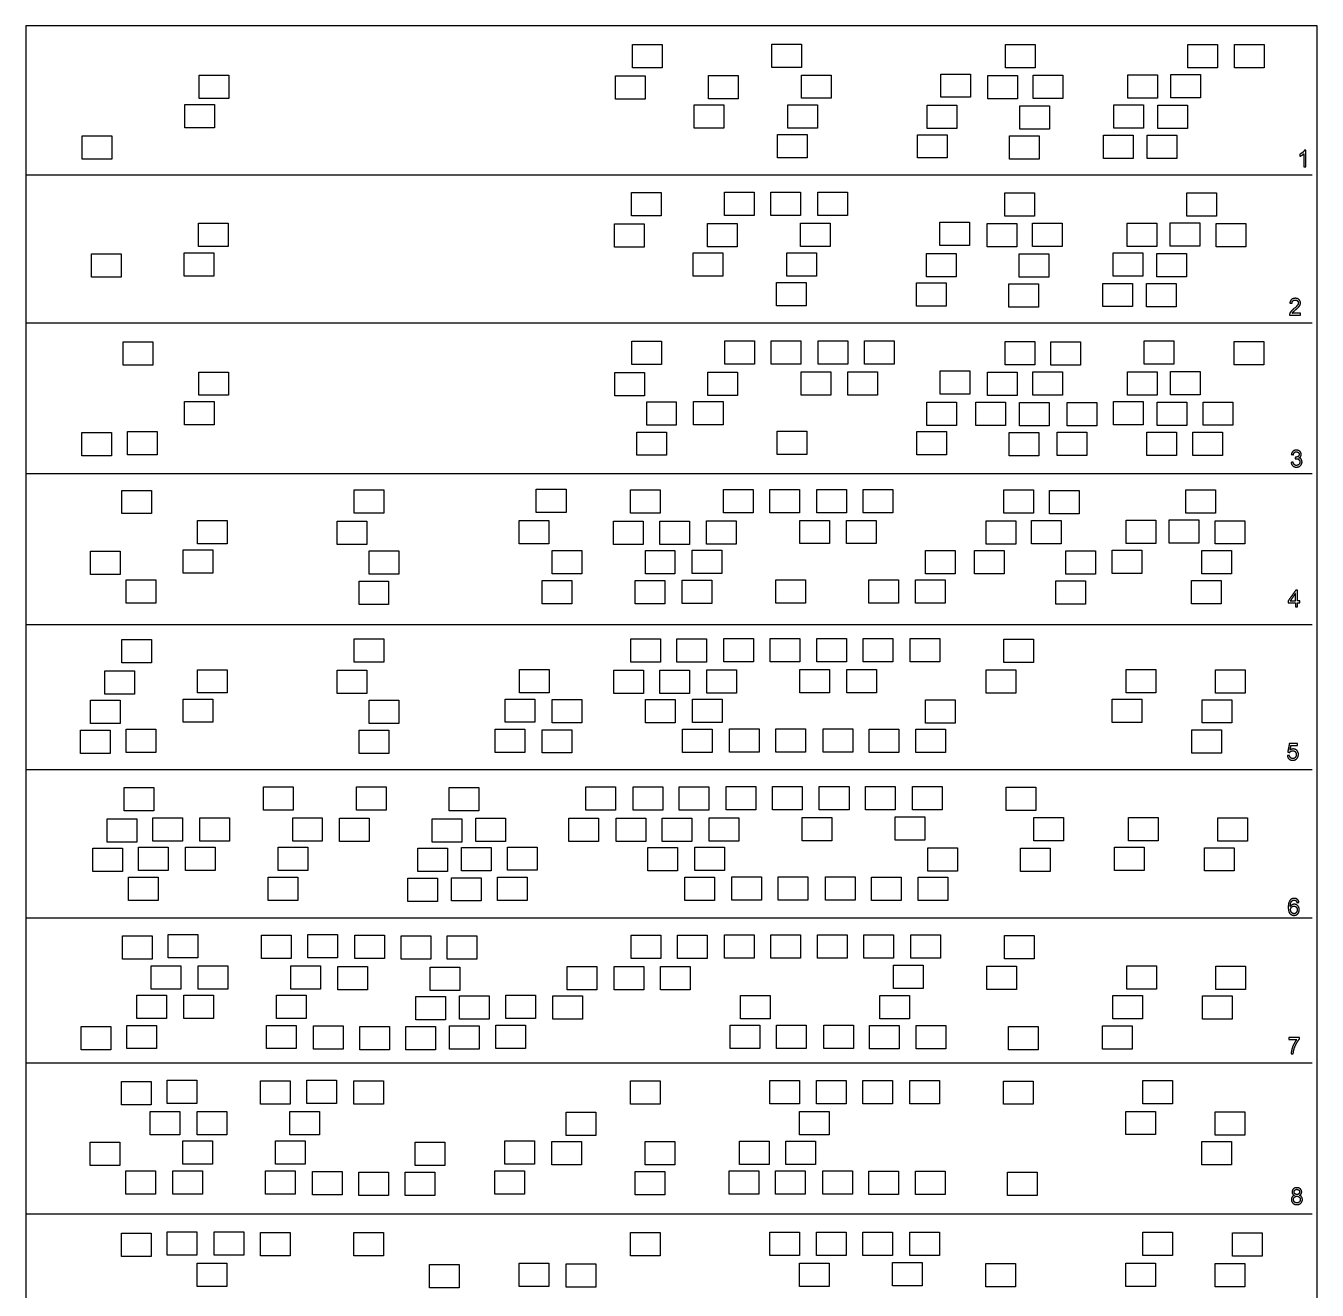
# Model space of a CAD drawing. Header units: millimetres. Extents: x 164 to 552, y -579 to 180.
# Drawn here: x 164.2 to 552.2, y -200.3 to 179.6 of the extents above; entities that cross this region are included whole.
import ezdxf

# ---------------------------------------------------------------- set-up
doc = ezdxf.new("R2010")
doc.units = ezdxf.units.MM
doc.layers.add('Layer 01', color=12, linetype='Continuous', true_color=0xc80000)
doc.layers.add('Layer 03', color=5, linetype='Continuous', true_color=0x0000ff)

msp = doc.modelspace()

# ---------------------------------------------------------------- linework, layer by layer
at = {"layer": 'Layer 01'}
for p, q in [((548.19, 141.14), (548.19, 137.23)), ((548.8, 142.25), (548.4, 142.25)), ((548.8, 137.23), (548.8, 142.25)), ((548.19, 137.23), (548.8, 137.23)), ((547.17, 93.29), (544.72, 93.29)), ((547.17, 93.29), (544.72, 93.29)), ((547.17, 92.7), (547.17, 93.29)), ((547.17, 92.7), (547.17, 93.29)), ((543.87, 92.7), (547.17, 92.7)), ((543.87, 92.7), (547.17, 92.7)), ((546.9, -124.35), (543.67, -124.35)), ((543.67, -124.35), (543.67, -124.94)), ((543.67, -124.94), (546.11, -124.94)), ((546.9, -124.83), (546.9, -124.35))]:
    msp.add_line(p, q, dxfattribs=at)
for points in [[(164.24, 134.87), (550.68, 134.87)], [(164.24, 90.38), (550.68, 90.38)], [(164.24, 45.07), (550.68, 45.07)], [(164.24, -0.24), (550.68, -0.24)], [(164.24, -43.9), (550.68, -43.9)], [(164.24, -88.38), (550.68, -88.38)], [(164.24, -132.04), (550.68, -132.04)], [(164.24, -177.35), (550.68, -177.35)]]:
    msp.add_lwpolyline(points, dxfattribs=at)
for points, knots in [([(548.4, 142.25), (548.24, 141.93), (547.86, 141.58), (547.47, 141.24), (546.96, 141)], [-9, -9, -9, -8, -8, -7, -7, -7]), ([(546.96, 140.4), (547.25, 140.51), (547.6, 140.72), (547.96, 140.93), (548.19, 141.14)], [-6, -6, -6, -5, -5, -4, -4, -4]), ([(544.61, 96.21), (544.62, 96.68), (544.88, 96.94), (545.15, 97.21), (545.59, 97.21), (546.01, 97.21), (546.27, 96.96), (546.53, 96.71), (546.53, 96.34), (546.53, 96), (546.24, 95.61), (545.96, 95.22), (545.14, 94.55), (544.62, 94.12), (544.34, 93.79), (544.06, 93.46), (543.94, 93.13), (543.86, 92.92), (543.87, 92.7)], [-12, -12, -12, -11, -11, -10, -10, -9, -9, -8, -8, -7, -7, -6, -6, -5, -5, -4, -4, -3, -3, -3]), ([(544.61, 96.21), (544.62, 96.68), (544.88, 96.94), (545.15, 97.21), (545.59, 97.21), (546.01, 97.21), (546.27, 96.96), (546.53, 96.71), (546.53, 96.34), (546.53, 96), (546.24, 95.61), (545.96, 95.22), (545.14, 94.55), (544.62, 94.12), (544.34, 93.79), (544.06, 93.46), (543.94, 93.13), (543.86, 92.92), (543.87, 92.7)], [-12, -12, -12, -11, -11, -10, -10, -9, -9, -8, -8, -7, -7, -6, -6, -5, -5, -4, -4, -3, -3, -3]), ([(544.72, 93.29), (544.82, 93.46), (544.98, 93.62), (545.13, 93.79), (545.69, 94.25), (546.35, 94.81), (546.63, 95.13), (546.92, 95.45), (547.04, 95.74), (547.16, 96.03), (547.16, 96.33), (547.16, 96.92), (546.74, 97.32), (546.32, 97.72), (545.6, 97.72), (544.89, 97.72), (544.47, 97.35), (544.05, 96.98), (543.98, 96.27)], [-22, -22, -22, -21, -21, -20, -20, -19, -19, -18, -18, -17, -17, -16, -16, -15, -15, -14, -14, -13, -13, -13]), ([(544.72, 93.29), (544.82, 93.46), (544.98, 93.62), (545.13, 93.79), (545.69, 94.25), (546.35, 94.81), (546.63, 95.13), (546.92, 95.45), (547.04, 95.74), (547.16, 96.03), (547.16, 96.33), (547.16, 96.92), (546.74, 97.32), (546.32, 97.72), (545.6, 97.72), (544.89, 97.72), (544.47, 97.35), (544.05, 96.98), (543.98, 96.27)], [-22, -22, -22, -21, -21, -20, -20, -19, -19, -18, -18, -17, -17, -16, -16, -15, -15, -14, -14, -13, -13, -13]), ([(546.7, 49.8), (547.04, 49.96), (547.22, 50.22), (547.39, 50.49), (547.39, 50.81), (547.39, 51.15), (547.21, 51.46), (547.02, 51.76), (546.68, 51.93), (546.34, 52.11), (545.93, 52.11), (545.33, 52.11), (544.94, 51.77), (544.54, 51.43), (544.42, 50.81)], [-37, -37, -37, -36, -36, -35, -35, -34, -34, -33, -33, -32, -32, -31, -31, -30, -30, -30]), ([(545.04, 50.71), (545.11, 51.16), (545.34, 51.38), (545.58, 51.61), (545.94, 51.61), (546.3, 51.61), (546.53, 51.38), (546.76, 51.16), (546.76, 50.83), (546.76, 50.4), (546.45, 50.19), (546.13, 49.99), (545.64, 50)], [-29, -29, -29, -27.833333, -27.833333, -26.666667, -26.666667, -25.5, -25.5, -24.333333, -24.333333, -23.166667, -23.166667, -22, -22, -22]), ([(544.36, 48.41), (544.42, 47.79), (544.86, 47.4), (545.29, 47), (545.95, 47), (546.68, 47), (547.16, 47.46), (547.63, 47.91), (547.63, 48.57), (547.63, 49.05), (547.39, 49.37), (547.14, 49.7), (546.7, 49.8)], [-43, -43, -43, -42, -42, -41, -41, -40, -40, -39, -39, -38, -38, -37, -37, -37]), ([(545.57, 49.46), (545.83, 49.53), (546.01, 49.53), (546.43, 49.53), (546.71, 49.25), (546.98, 48.98), (546.98, 48.56), (546.98, 48.11), (546.69, 47.81), (546.39, 47.51), (545.95, 47.51), (545.59, 47.51), (545.34, 47.74), (545.08, 47.97), (544.98, 48.49)], [-21, -21, -21, -20, -20, -19, -19, -18, -18, -17, -17, -16, -16, -15, -15, -14, -14, -14]), ([(543.24, -39.69), (543.3, -40.32), (543.73, -40.7), (544.16, -41.09), (544.84, -41.09), (545.67, -41.09), (546.15, -40.48), (546.55, -39.98), (546.55, -39.31), (546.55, -38.59), (546.1, -38.14), (545.65, -37.69), (544.99, -37.69), (544.5, -37.69), (544.05, -38)], [-29, -29, -29, -28, -28, -27, -27, -26, -26, -25, -25, -24, -24, -23, -23, -22, -22, -22]), ([(543.92, -38.71), (544.06, -38.5), (544.3, -38.36), (544.53, -38.23), (544.83, -38.23), (545.31, -38.23), (545.6, -38.53), (545.9, -38.84), (545.9, -39.36), (545.9, -39.91), (545.59, -40.25), (545.28, -40.58), (544.84, -40.58), (544.47, -40.58), (544.21, -40.34), (543.95, -40.11), (543.88, -39.64)], [-16, -16, -16, -15, -15, -14, -14, -13, -13, -12, -12, -11, -11, -10, -10, -9, -9, -8, -8, -8]), ([(546.71, -83.82), (546.63, -83.24), (546.26, -82.91), (545.88, -82.58), (545.29, -82.58), (544.5, -82.58), (544.03, -83.15), (543.5, -83.81), (543.5, -85.26), (543.5, -86.55), (543.98, -87.12), (544.47, -87.68), (545.23, -87.68), (545.68, -87.68), (546.04, -87.47), (546.39, -87.25), (546.6, -86.85), (546.8, -86.44), (546.8, -85.97), (546.8, -85.26), (546.37, -84.81), (545.94, -84.35), (545.32, -84.35), (544.97, -84.35), (544.65, -84.52), (544.33, -84.68), (544.11, -85.02)], [-37, -37, -37, -36, -36, -35, -35, -34, -34, -33, -33, -32, -32, -31, -31, -30, -30, -29, -29, -28, -28, -27, -27, -26, -26, -25, -25, -24, -24, -24]), ([(544.11, -85.02), (544.12, -84.27), (544.28, -83.86), (544.45, -83.46), (544.74, -83.25), (544.96, -83.08), (545.25, -83.08), (545.62, -83.08), (545.87, -83.35), (546.02, -83.51), (546.1, -83.87)], [-24, -24, -24, -23, -23, -22, -22, -21, -21, -20, -20, -19, -19, -19]), ([(544.2, -85.98), (544.2, -86.29), (544.34, -86.58), (544.47, -86.87), (544.72, -87.02), (544.96, -87.18), (545.22, -87.18), (545.61, -87.18), (545.89, -86.86), (546.17, -86.55), (546.17, -86.01), (546.17, -85.49), (545.9, -85.19), (545.62, -84.9), (545.2, -84.9), (544.78, -84.9), (544.49, -85.19), (544.2, -85.49), (544.2, -85.98)], [0, 0, 0, 1, 1, 2, 2, 3, 3, 4, 4, 5, 5, 6, 6, 7, 7, 8, 8, 9, 9, 9]), ([(546.11, -124.94), (545.65, -125.47), (545.23, -126.25), (544.82, -127.02), (544.6, -127.86), (544.38, -128.69), (544.37, -129.28)], [-11, -11, -11, -10, -10, -9, -9, -8, -8, -8]), ([(545, -129.28), (545.05, -128.53), (545.23, -127.91), (545.49, -127.02), (545.96, -126.18), (546.42, -125.33), (546.9, -124.83)], [-7, -7, -7, -6, -6, -5, -5, -4, -4, -4]), ([(546.8, -171.8), (547.17, -171.66), (547.35, -171.41), (547.53, -171.15), (547.53, -170.8), (547.53, -170.26), (547.13, -169.88), (546.73, -169.5), (546.08, -169.5), (545.43, -169.5), (545.04, -169.87), (544.64, -170.24), (544.64, -170.79), (544.64, -171.15), (544.83, -171.41), (545.01, -171.66), (545.39, -171.8)], [-8, -8, -8, -7, -7, -6, -6, -5, -5, -4, -4, -3, -3, -2, -2, -1, -1, 0, 0, 0]), ([(545.27, -170.76), (545.27, -171.12), (545.5, -171.34), (545.73, -171.57), (546.09, -171.57), (546.45, -171.57), (546.67, -171.35), (546.9, -171.12), (546.9, -170.8), (546.9, -170.46), (546.67, -170.23), (546.43, -170), (546.09, -170), (545.74, -170), (545.5, -170.23), (545.27, -170.45), (545.27, -170.76)], [0, 0, 0, 1, 1, 2, 2, 3, 3, 4, 4, 5, 5, 6, 6, 7, 7, 8, 8, 8]), ([(545.39, -171.8), (544.94, -171.92), (544.69, -172.25), (544.44, -172.58), (544.44, -173.07), (544.44, -173.72), (544.9, -174.16), (545.35, -174.6), (546.09, -174.6), (546.83, -174.6), (547.28, -174.16), (547.74, -173.73), (547.74, -173.09), (547.74, -172.62), (547.5, -172.29), (547.26, -171.95), (546.8, -171.8)], [-16, -16, -16, -15, -15, -14, -14, -13, -13, -12, -12, -11, -11, -10, -10, -9, -9, -8, -8, -8]), ([(545.07, -173.07), (545.07, -173.33), (545.2, -173.58), (545.32, -173.83), (545.57, -173.96), (545.81, -174.09), (546.1, -174.09), (546.54, -174.09), (546.82, -173.81), (547.11, -173.53), (547.11, -173.09), (547.11, -172.65), (546.81, -172.36), (546.52, -172.07), (546.08, -172.07), (545.64, -172.07), (545.36, -172.36), (545.07, -172.64), (545.07, -173.07)], [0, 0, 0, 1, 1, 2, 2, 3, 3, 4, 4, 5, 5, 6, 6, 7, 7, 8, 8, 9, 9, 9])]:
    msp.add_open_spline(points, degree=2, knots=knots, dxfattribs=at)
for points in [[(546.96, 141), (546.96, 140.7), (546.96, 140.4)], [(543.98, 96.27), (544.3, 96.24), (544.61, 96.21)], [(543.98, 96.27), (544.3, 96.24), (544.61, 96.21)], [(544.42, 50.81), (544.73, 50.76), (545.04, 50.71)], [(544.98, 48.49), (544.67, 48.45), (544.36, 48.41)], [(545.64, 50), (545.61, 49.73), (545.57, 49.46)], [(545.77, 10.05), (544.63, 8.43), (543.49, 6.81)], [(545.65, 9.06), (544.87, 7.94), (544.09, 6.81)], [(545.65, 6.81), (545.65, 7.94), (545.65, 9.06)], [(546.27, 10.05), (546.02, 10.05), (545.77, 10.05)], [(546.27, 6.81), (546.27, 8.43), (546.27, 10.05)], [(543.49, 6.81), (543.49, 6.53), (543.49, 6.25)], [(543.49, 6.25), (544.57, 6.25), (545.65, 6.25)], [(544.09, 6.81), (544.87, 6.81), (545.65, 6.81)], [(545.65, 6.25), (545.65, 5.65), (545.65, 5.05)], [(545.65, 5.05), (545.96, 5.05), (546.27, 5.05)], [(546.94, 6.81), (546.61, 6.81), (546.27, 6.81)], [(546.27, 5.05), (546.27, 5.65), (546.27, 6.25)], [(546.27, 6.25), (546.61, 6.25), (546.94, 6.25)], [(546.94, 6.25), (546.94, 6.53), (546.94, 6.81)], [(543.83, -36.07), (543.59, -37.36), (543.34, -38.64)], [(543.34, -38.64), (543.63, -38.68), (543.92, -38.71)], [(546.31, -36.07), (545.07, -36.07), (543.83, -36.07)], [(544.05, -38), (544.19, -37.33), (544.32, -36.66)], [(544.32, -36.66), (545.32, -36.66), (546.31, -36.66)], [(546.31, -36.66), (546.31, -36.37), (546.31, -36.07)], [(543.88, -39.64), (543.56, -39.66), (543.24, -39.69)], [(546.1, -83.87), (546.4, -83.85), (546.71, -83.82)], [(544.37, -129.28), (544.68, -129.28), (545, -129.28)]]:
    msp.add_open_spline(points, degree=2, dxfattribs=at)
at = {"layer": 'Layer 03'}
for points in [[(164.26, -578.68), (552.18, -578.68), (552.18, 179.59), (164.26, 179.59)], [(355.36, 173.99), (355.36, 166.99), (346.45, 166.99), (346.45, 173.99)], [(397.24, 174.08), (397.24, 167.08), (388.33, 167.08), (388.33, 174.08)], [(467.5, 173.94), (467.5, 166.94), (458.59, 166.94), (458.59, 173.94)], [(522.2, 173.94), (522.2, 166.94), (513.29, 166.94), (513.29, 173.94)], [(536.25, 173.94), (536.25, 166.94), (527.34, 166.94), (527.34, 173.94)], [(225.25, 164.75), (225.25, 157.75), (216.34, 157.75), (216.34, 164.75)], [(350.25, 164.57), (350.25, 157.57), (341.34, 157.57), (341.34, 164.57)], [(378.22, 164.69), (378.22, 157.69), (369.31, 157.69), (369.31, 164.69)], [(406.17, 164.81), (406.17, 157.81), (397.26, 157.81), (397.26, 164.81)], [(448.01, 165.11), (448.01, 158.11), (439.1, 158.11), (439.1, 165.11)], [(462.17, 164.68), (462.17, 157.68), (453.26, 157.68), (453.26, 164.68)], [(475.79, 164.78), (475.79, 157.78), (466.88, 157.78), (466.88, 164.78)], [(504.25, 164.82), (504.25, 157.82), (495.34, 157.82), (495.34, 164.82)], [(517.17, 164.92), (517.17, 157.92), (508.26, 157.92), (508.26, 164.92)], [(220.94, 155.93), (220.94, 148.93), (212.03, 148.93), (212.03, 155.93)], [(373.91, 155.86), (373.91, 148.86), (365, 148.86), (365, 155.86)], [(402.05, 155.88), (402.05, 148.88), (393.14, 148.88), (393.14, 155.88)], [(443.94, 155.72), (443.94, 148.72), (435.03, 148.72), (435.03, 155.72)], [(471.8, 155.59), (471.8, 148.59), (462.89, 148.59), (462.89, 155.59)], [(500.04, 155.85), (500.04, 148.85), (491.13, 148.85), (491.13, 155.85)], [(513.18, 155.73), (513.18, 148.73), (504.27, 148.73), (504.27, 155.73)], [(190.08, 146.55), (190.08, 139.55), (181.17, 139.55), (181.17, 146.55)], [(398.96, 146.95), (398.96, 139.95), (390.05, 139.95), (390.05, 146.95)], [(441, 146.88), (441, 139.88), (432.09, 139.88), (432.09, 146.88)], [(468.68, 146.56), (468.68, 139.56), (459.77, 139.56), (459.77, 146.56)], [(496.95, 146.73), (496.95, 139.73), (488.04, 139.73), (488.04, 146.73)], [(510.06, 146.71), (510.06, 139.71), (501.15, 139.71), (501.15, 146.71)], [(355.1, 129.48), (355.1, 122.48), (346.19, 122.48), (346.19, 129.48)], [(383.07, 129.6), (383.07, 122.6), (374.16, 122.6), (374.16, 129.6)], [(396.98, 129.58), (396.98, 122.58), (388.07, 122.58), (388.07, 129.58)], [(411.07, 129.58), (411.07, 122.58), (402.15, 122.58), (402.15, 129.58)], [(467.24, 129.43), (467.24, 122.43), (458.33, 122.43), (458.33, 129.43)], [(521.94, 129.43), (521.94, 122.43), (513.03, 122.43), (513.03, 129.43)], [(405.91, 120.3), (405.91, 113.3), (397, 113.3), (397, 120.3)], [(447.75, 120.6), (447.75, 113.6), (438.84, 113.6), (438.84, 120.6)], [(475.53, 120.27), (475.53, 113.27), (466.62, 113.27), (466.62, 120.27)], [(503.99, 120.32), (503.99, 113.32), (495.08, 113.32), (495.08, 120.32)], [(516.91, 120.41), (516.91, 113.41), (508, 113.41), (508, 120.41)], [(224.99, 120.25), (224.99, 113.25), (216.08, 113.25), (216.08, 120.25)], [(349.99, 120.06), (349.99, 113.06), (341.08, 113.06), (341.08, 120.06)], [(377.96, 120.18), (377.96, 113.18), (369.05, 113.18), (369.05, 120.18)], [(461.91, 120.18), (461.91, 113.18), (453, 113.18), (453, 120.18)], [(530.75, 120.2), (530.75, 113.2), (521.84, 113.2), (521.84, 120.2)], [(192.83, 111.06), (192.83, 104.06), (183.92, 104.06), (183.92, 111.06)], [(220.68, 111.42), (220.68, 104.42), (211.77, 104.42), (211.77, 111.42)], [(373.65, 111.36), (373.65, 104.36), (364.74, 104.36), (364.74, 111.36)], [(401.79, 111.37), (401.79, 104.37), (392.88, 104.37), (392.88, 111.37)], [(443.68, 111.21), (443.68, 104.21), (434.77, 104.21), (434.77, 111.21)], [(471.54, 111.08), (471.54, 104.08), (462.63, 104.08), (462.63, 111.08)], [(499.78, 111.34), (499.78, 104.34), (490.87, 104.34), (490.87, 111.34)], [(512.92, 111.22), (512.92, 104.22), (504.01, 104.22), (504.01, 111.22)], [(398.7, 102.44), (398.7, 95.44), (389.79, 95.44), (389.79, 102.44)], [(440.74, 102.38), (440.74, 95.38), (431.83, 95.38), (431.83, 102.38)], [(468.42, 102.06), (468.42, 95.06), (459.51, 95.06), (459.51, 102.06)], [(496.69, 102.22), (496.69, 95.22), (487.78, 95.22), (487.78, 102.22)], [(509.8, 102.2), (509.8, 95.2), (500.89, 95.2), (500.89, 102.2)], [(202.37, 84.64), (202.37, 77.64), (193.46, 77.64), (193.46, 84.64)], [(355.22, 84.81), (355.22, 77.81), (346.31, 77.81), (346.31, 84.81)], [(383.19, 84.93), (383.19, 77.93), (374.28, 77.93), (374.28, 84.93)], [(397.1, 84.91), (397.1, 77.91), (388.19, 77.91), (388.19, 84.91)], [(411.18, 84.91), (411.18, 77.91), (402.27, 77.91), (402.27, 84.91)], [(425.09, 84.91), (425.09, 77.91), (416.18, 77.91), (416.18, 84.91)], [(467.36, 84.77), (467.36, 77.77), (458.44, 77.77), (458.44, 84.77)], [(481.1, 84.62), (481.1, 77.62), (472.19, 77.62), (472.19, 84.62)], [(509.16, 84.91), (509.16, 77.91), (500.25, 77.91), (500.25, 84.91)], [(536.11, 84.77), (536.11, 77.77), (527.2, 77.77), (527.2, 84.77)], [(225.11, 75.58), (225.11, 68.58), (216.2, 68.58), (216.2, 75.58)], [(350.11, 75.39), (350.11, 68.39), (341.2, 68.39), (341.2, 75.39)], [(378.08, 75.51), (378.08, 68.51), (369.17, 68.51), (369.17, 75.51)], [(406.03, 75.63), (406.03, 68.63), (397.12, 68.63), (397.12, 75.63)], [(420.11, 75.63), (420.11, 68.63), (411.2, 68.63), (411.2, 75.63)], [(447.87, 75.93), (447.87, 68.93), (438.96, 68.93), (438.96, 75.93)], [(462.03, 75.51), (462.03, 68.51), (453.11, 68.51), (453.11, 75.51)], [(475.65, 75.6), (475.65, 68.6), (466.74, 68.6), (466.74, 75.6)], [(504.11, 75.65), (504.11, 68.65), (495.2, 68.65), (495.2, 75.65)], [(517.03, 75.74), (517.03, 68.74), (508.12, 68.74), (508.12, 75.74)], [(220.8, 66.75), (220.8, 59.75), (211.89, 59.75), (211.89, 66.75)], [(359.66, 66.57), (359.66, 59.57), (350.75, 59.57), (350.75, 66.57)], [(373.77, 66.69), (373.77, 59.69), (364.86, 59.69), (364.86, 66.69)], [(443.8, 66.54), (443.8, 59.54), (434.89, 59.54), (434.89, 66.54)], [(458.52, 66.53), (458.52, 59.53), (449.61, 59.53), (449.61, 66.53)], [(471.66, 66.41), (471.66, 59.41), (462.75, 59.41), (462.75, 66.41)], [(486.01, 66.42), (486.01, 59.42), (477.1, 59.42), (477.1, 66.42)], [(499.9, 66.67), (499.9, 59.67), (490.99, 59.67), (490.99, 66.67)], [(513.04, 66.55), (513.04, 59.55), (504.13, 59.55), (504.13, 66.55)], [(526.87, 66.56), (526.87, 59.56), (517.96, 59.56), (517.96, 66.56)], [(189.94, 57.37), (189.94, 50.37), (181.03, 50.37), (181.03, 57.37)], [(203.68, 57.73), (203.68, 50.73), (194.77, 50.73), (194.77, 57.73)], [(356.66, 57.55), (356.66, 50.55), (347.75, 50.55), (347.75, 57.55)], [(398.82, 57.77), (398.82, 50.77), (389.91, 50.77), (389.91, 57.77)], [(440.86, 57.71), (440.86, 50.71), (431.95, 50.71), (431.95, 57.71)], [(468.54, 57.39), (468.54, 50.39), (459.63, 50.39), (459.63, 57.39)], [(483, 57.48), (483, 50.48), (474.09, 50.48), (474.09, 57.48)], [(509.92, 57.53), (509.92, 50.53), (501.01, 50.53), (501.01, 57.53)], [(523.75, 57.54), (523.75, 50.54), (514.84, 50.54), (514.84, 57.54)], [(201.97, 40.02), (201.97, 33.02), (193.06, 33.02), (193.06, 40.02)], [(271.78, 40.2), (271.78, 33.2), (262.87, 33.2), (262.87, 40.2)], [(326.52, 40.39), (326.52, 33.39), (317.6, 33.39), (317.6, 40.39)], [(354.82, 40.19), (354.82, 33.19), (345.91, 33.19), (345.91, 40.19)], [(382.79, 40.31), (382.79, 33.31), (373.88, 33.31), (373.88, 40.31)], [(396.7, 40.29), (396.7, 33.29), (387.79, 33.29), (387.79, 40.29)], [(410.78, 40.29), (410.78, 33.29), (401.87, 33.29), (401.87, 40.29)], [(424.69, 40.29), (424.69, 33.29), (415.78, 33.29), (415.78, 40.29)], [(466.95, 40.15), (466.95, 33.15), (458.04, 33.15), (458.04, 40.15)], [(480.7, 40.01), (480.7, 33.01), (471.79, 33.01), (471.79, 40.01)], [(521.66, 40.15), (521.66, 33.15), (512.75, 33.15), (512.75, 40.15)], [(516.63, 31.12), (516.63, 24.12), (507.72, 24.12), (507.72, 31.12)], [(224.71, 30.96), (224.71, 23.96), (215.8, 23.96), (215.8, 30.96)], [(266.67, 30.78), (266.67, 23.78), (257.76, 23.78), (257.76, 30.78)], [(321.4, 30.97), (321.4, 23.97), (312.49, 23.97), (312.49, 30.97)], [(349.71, 30.77), (349.71, 23.77), (340.8, 23.77), (340.8, 30.77)], [(363.57, 30.77), (363.57, 23.77), (354.66, 23.77), (354.66, 30.77)], [(377.68, 30.89), (377.68, 23.89), (368.77, 23.89), (368.77, 30.89)], [(405.63, 31.01), (405.63, 24.01), (396.72, 24.01), (396.72, 31.01)], [(419.71, 31.01), (419.71, 24.01), (410.8, 24.01), (410.8, 31.01)], [(461.62, 30.89), (461.62, 23.89), (452.71, 23.89), (452.71, 30.89)], [(475.25, 30.98), (475.25, 23.98), (466.34, 23.98), (466.34, 30.98)], [(503.7, 31.03), (503.7, 24.03), (494.79, 24.03), (494.79, 31.03)], [(530.47, 30.91), (530.47, 23.91), (521.56, 23.91), (521.56, 30.91)], [(192.54, 21.77), (192.54, 14.77), (183.63, 14.77), (183.63, 21.77)], [(220.4, 22.14), (220.4, 15.14), (211.49, 15.14), (211.49, 22.14)], [(276.25, 21.8), (276.25, 14.8), (267.34, 14.8), (267.34, 21.8)], [(331.24, 21.95), (331.24, 14.95), (322.33, 14.95), (322.33, 21.95)], [(359.26, 21.95), (359.26, 14.95), (350.35, 14.95), (350.35, 21.95)], [(373.37, 22.07), (373.37, 15.07), (364.46, 15.07), (364.46, 22.07)], [(443.4, 21.92), (443.4, 14.92), (434.49, 14.92), (434.49, 21.92)], [(458.12, 21.91), (458.12, 14.91), (449.21, 14.91), (449.21, 21.91)], [(485.61, 21.81), (485.61, 14.81), (476.69, 14.81), (476.69, 21.81)], [(499.5, 22.05), (499.5, 15.05), (490.59, 15.05), (490.59, 22.05)], [(526.47, 21.95), (526.47, 14.95), (517.56, 14.95), (517.56, 21.95)], [(203.28, 13.11), (203.28, 6.11), (194.37, 6.11), (194.37, 13.11)], [(273.24, 12.77), (273.24, 5.77), (264.33, 5.77), (264.33, 12.77)], [(328.24, 12.93), (328.24, 5.93), (319.33, 5.93), (319.33, 12.93)], [(356.25, 12.93), (356.25, 5.93), (347.34, 5.93), (347.34, 12.93)], [(370.36, 13.05), (370.36, 6.05), (361.45, 6.05), (361.45, 13.05)], [(398.42, 13.15), (398.42, 6.15), (389.51, 6.15), (389.51, 13.15)], [(426.44, 13.09), (426.44, 6.09), (417.52, 6.09), (417.52, 13.09)], [(440.46, 13.09), (440.46, 6.09), (431.54, 6.09), (431.54, 13.09)], [(482.6, 12.86), (482.6, 5.86), (473.69, 5.86), (473.69, 12.86)], [(523.35, 12.92), (523.35, 5.92), (514.44, 5.92), (514.44, 12.92)], [(202.02, -4.8), (202.02, -11.8), (193.11, -11.8), (193.11, -4.8)], [(271.83, -4.62), (271.83, -11.62), (262.92, -11.62), (262.92, -4.62)], [(354.87, -4.63), (354.87, -11.63), (345.96, -11.63), (345.96, -4.63)], [(368.73, -4.63), (368.73, -11.63), (359.82, -11.63), (359.82, -4.63)], [(382.84, -4.51), (382.84, -11.51), (373.93, -11.51), (373.93, -4.51)], [(396.75, -4.53), (396.75, -11.53), (387.84, -11.53), (387.84, -4.53)], [(410.83, -4.53), (410.83, -11.53), (401.92, -11.53), (401.92, -4.53)], [(424.74, -4.53), (424.74, -11.53), (415.83, -11.53), (415.83, -4.53)], [(438.82, -4.53), (438.82, -11.53), (429.91, -11.53), (429.91, -4.53)], [(467, -4.67), (467, -11.67), (458.09, -11.67), (458.09, -4.67)], [(196.9, -14.22), (196.9, -21.22), (187.99, -21.22), (187.99, -14.22)], [(224.76, -13.86), (224.76, -20.86), (215.85, -20.86), (215.85, -13.86)], [(266.72, -14.04), (266.72, -21.04), (257.81, -21.04), (257.81, -14.04)], [(321.45, -13.85), (321.45, -20.85), (312.54, -20.85), (312.54, -13.85)], [(349.76, -14.05), (349.76, -21.05), (340.85, -21.05), (340.85, -14.05)], [(363.62, -14.05), (363.62, -21.05), (354.71, -21.05), (354.71, -14.05)], [(377.73, -13.93), (377.73, -20.93), (368.82, -20.93), (368.82, -13.93)], [(405.68, -13.81), (405.68, -20.81), (396.77, -20.81), (396.77, -13.81)], [(419.76, -13.81), (419.76, -20.81), (410.85, -20.81), (410.85, -13.81)], [(461.67, -13.93), (461.67, -20.93), (452.76, -20.93), (452.76, -13.93)], [(503.75, -13.79), (503.75, -20.79), (494.84, -20.79), (494.84, -13.79)], [(530.52, -13.91), (530.52, -20.91), (521.61, -20.91), (521.61, -13.91)], [(192.59, -23.05), (192.59, -30.05), (183.68, -30.05), (183.68, -23.05)], [(220.45, -22.68), (220.45, -29.68), (211.54, -29.68), (211.54, -22.68)], [(276.29, -23.02), (276.29, -30.02), (267.38, -30.02), (267.38, -23.02)], [(317.14, -22.68), (317.14, -29.68), (308.23, -29.68), (308.23, -22.68)], [(331.29, -22.87), (331.29, -29.87), (322.38, -29.87), (322.38, -22.87)], [(359.31, -22.87), (359.31, -29.87), (350.4, -29.87), (350.4, -22.87)], [(373.42, -22.75), (373.42, -29.75), (364.5, -29.75), (364.5, -22.75)], [(443.45, -22.9), (443.45, -29.9), (434.54, -29.9), (434.54, -22.9)], [(499.54, -22.77), (499.54, -29.77), (490.63, -29.77), (490.63, -22.77)], [(526.52, -22.88), (526.52, -29.88), (517.61, -29.88), (517.61, -22.88)], [(189.59, -32.07), (189.59, -39.07), (180.68, -39.07), (180.68, -32.07)], [(203.33, -31.71), (203.33, -38.71), (194.42, -38.71), (194.42, -31.71)], [(273.29, -32.05), (273.29, -39.05), (264.38, -39.05), (264.38, -32.05)], [(314.13, -31.7), (314.13, -38.7), (305.22, -38.7), (305.22, -31.7)], [(328.29, -31.89), (328.29, -38.89), (319.38, -38.89), (319.38, -31.89)], [(370.41, -31.77), (370.41, -38.77), (361.5, -38.77), (361.5, -31.77)], [(384.56, -31.67), (384.56, -38.67), (375.65, -38.67), (375.65, -31.67)], [(398.47, -31.67), (398.47, -38.67), (389.56, -38.67), (389.56, -31.67)], [(412.72, -31.67), (412.72, -38.67), (403.81, -38.67), (403.81, -31.67)], [(426.48, -31.73), (426.48, -38.73), (417.57, -38.73), (417.57, -31.73)], [(440.5, -31.73), (440.5, -38.73), (431.59, -38.73), (431.59, -31.73)], [(523.4, -31.9), (523.4, -38.9), (514.49, -38.9), (514.49, -31.9)], [(202.72, -49.27), (202.72, -56.27), (193.81, -56.27), (193.81, -49.27)], [(244.5, -49.09), (244.5, -56.09), (235.59, -56.09), (235.59, -49.09)], [(272.53, -49.09), (272.53, -56.09), (263.62, -56.09), (263.62, -49.09)], [(300.31, -49.25), (300.31, -56.25), (291.4, -56.25), (291.4, -49.25)], [(341.42, -49.1), (341.42, -56.1), (332.51, -56.1), (332.51, -49.1)], [(355.57, -49.1), (355.57, -56.1), (346.66, -56.1), (346.66, -49.1)], [(369.44, -49.1), (369.44, -56.1), (360.53, -56.1), (360.53, -49.1)], [(383.54, -48.98), (383.54, -55.98), (374.63, -55.98), (374.63, -48.98)], [(397.45, -49.01), (397.45, -56.01), (388.54, -56.01), (388.54, -49.01)], [(411.54, -49.01), (411.54, -56.01), (402.62, -56.01), (402.62, -49.01)], [(425.44, -49.01), (425.44, -56.01), (416.53, -56.01), (416.53, -49.01)], [(439.53, -49.01), (439.53, -56.01), (430.62, -56.01), (430.62, -49.01)], [(467.71, -49.15), (467.71, -56.15), (458.8, -56.15), (458.8, -49.15)], [(434.34, -58.12), (434.34, -65.12), (425.43, -65.12), (425.43, -58.12)], [(197.61, -58.7), (197.61, -65.7), (188.7, -65.7), (188.7, -58.7)], [(211.35, -58.34), (211.35, -65.34), (202.44, -65.34), (202.44, -58.34)], [(225.46, -58.34), (225.46, -65.34), (216.55, -65.34), (216.55, -58.34)], [(253.31, -58.34), (253.31, -65.34), (244.4, -65.34), (244.4, -58.34)], [(267.42, -58.52), (267.42, -65.52), (258.51, -65.52), (258.51, -58.52)], [(295.2, -58.67), (295.2, -65.67), (286.29, -65.67), (286.29, -58.67)], [(308.3, -58.52), (308.3, -65.52), (299.39, -65.52), (299.39, -58.52)], [(336.31, -58.52), (336.31, -65.52), (327.4, -65.52), (327.4, -58.52)], [(350.46, -58.52), (350.46, -65.52), (341.55, -65.52), (341.55, -58.52)], [(364.32, -58.52), (364.32, -65.52), (355.41, -65.52), (355.41, -58.52)], [(378.43, -58.4), (378.43, -65.4), (369.52, -65.4), (369.52, -58.4)], [(406.38, -58.28), (406.38, -65.28), (397.47, -65.28), (397.47, -58.28)], [(476, -58.31), (476, -65.31), (467.09, -65.31), (467.09, -58.31)], [(504.46, -58.26), (504.46, -65.26), (495.55, -65.26), (495.55, -58.26)], [(531.22, -58.39), (531.22, -65.39), (522.31, -65.39), (522.31, -58.39)], [(193.3, -67.52), (193.3, -74.52), (184.39, -74.52), (184.39, -67.52)], [(207.04, -67.16), (207.04, -74.16), (198.13, -74.16), (198.13, -67.16)], [(221.15, -67.16), (221.15, -74.16), (212.24, -74.16), (212.24, -67.16)], [(249, -67.16), (249, -74.16), (240.09, -74.16), (240.09, -67.16)], [(290.89, -67.5), (290.89, -74.5), (281.98, -74.5), (281.98, -67.5)], [(303.99, -67.34), (303.99, -74.34), (295.08, -74.34), (295.08, -67.34)], [(317.85, -67.15), (317.85, -74.15), (308.93, -74.15), (308.93, -67.15)], [(360.01, -67.34), (360.01, -74.34), (351.1, -74.34), (351.1, -67.34)], [(374.12, -67.22), (374.12, -74.22), (365.21, -74.22), (365.21, -67.22)], [(444.15, -67.37), (444.15, -74.37), (435.24, -74.37), (435.24, -67.37)], [(472.01, -67.5), (472.01, -74.5), (463.1, -74.5), (463.1, -67.5)], [(500.25, -67.24), (500.25, -74.24), (491.34, -74.24), (491.34, -67.24)], [(527.23, -67.35), (527.23, -74.35), (518.31, -74.35), (518.31, -67.35)], [(204.04, -76.18), (204.04, -83.18), (195.12, -83.18), (195.12, -76.18)], [(246, -76.18), (246, -83.18), (237.08, -83.18), (237.08, -76.18)], [(287.88, -76.52), (287.88, -83.52), (278.97, -83.52), (278.97, -76.52)], [(300.98, -76.36), (300.98, -83.36), (292.07, -83.36), (292.07, -76.36)], [(314.84, -76.17), (314.84, -83.17), (305.93, -83.17), (305.93, -76.17)], [(371.11, -76.25), (371.11, -83.25), (362.2, -83.25), (362.2, -76.25)], [(385.26, -76.14), (385.26, -83.14), (376.35, -83.14), (376.35, -76.14)], [(399.17, -76.14), (399.17, -83.14), (390.26, -83.14), (390.26, -76.14)], [(413.42, -76.14), (413.42, -83.14), (404.51, -83.14), (404.51, -76.14)], [(427.19, -76.21), (427.19, -83.21), (418.28, -83.21), (418.28, -76.21)], [(441.21, -76.21), (441.21, -83.21), (432.3, -83.21), (432.3, -76.21)], [(202.18, -93.82), (202.18, -100.82), (193.27, -100.82), (193.27, -93.82)], [(215.93, -93.46), (215.93, -100.46), (207.02, -100.46), (207.02, -93.46)], [(243.96, -93.64), (243.96, -100.64), (235.05, -100.64), (235.05, -93.64)], [(257.89, -93.46), (257.89, -100.46), (248.98, -100.46), (248.98, -93.46)], [(272, -93.64), (272, -100.64), (263.09, -100.64), (263.09, -93.64)], [(285.89, -93.8), (285.89, -100.8), (276.97, -100.8), (276.97, -93.8)], [(299.77, -93.8), (299.77, -100.8), (290.86, -100.8), (290.86, -93.8)], [(355.04, -93.65), (355.04, -100.65), (346.13, -100.65), (346.13, -93.65)], [(368.9, -93.65), (368.9, -100.65), (359.99, -100.65), (359.99, -93.65)], [(383.01, -93.53), (383.01, -100.53), (374.09, -100.53), (374.09, -93.53)], [(396.92, -93.56), (396.92, -100.56), (388.01, -100.56), (388.01, -93.56)], [(411, -93.56), (411, -100.56), (402.09, -100.56), (402.09, -93.56)], [(424.91, -93.56), (424.91, -100.56), (416, -100.56), (416, -93.56)], [(438.99, -93.56), (438.99, -100.56), (430.08, -100.56), (430.08, -93.56)], [(467.17, -93.7), (467.17, -100.7), (458.26, -100.7), (458.26, -93.7)], [(210.82, -102.89), (210.82, -109.89), (201.91, -109.89), (201.91, -102.89)], [(224.92, -102.89), (224.92, -109.89), (216.01, -109.89), (216.01, -102.89)], [(252.78, -102.89), (252.78, -109.89), (243.87, -109.89), (243.87, -102.89)], [(266.88, -103.07), (266.88, -110.07), (257.97, -110.07), (257.97, -103.07)], [(294.66, -103.22), (294.66, -110.22), (285.75, -110.22), (285.75, -103.22)], [(335.77, -103.07), (335.77, -110.07), (326.86, -110.07), (326.86, -103.07)], [(349.92, -103.07), (349.92, -110.07), (341.01, -110.07), (341.01, -103.07)], [(363.79, -103.07), (363.79, -110.07), (354.88, -110.07), (354.88, -103.07)], [(433.8, -102.67), (433.8, -109.67), (424.89, -109.67), (424.89, -102.67)], [(461.84, -102.95), (461.84, -109.95), (452.93, -109.95), (452.93, -102.95)], [(503.92, -102.81), (503.92, -109.81), (495.01, -109.81), (495.01, -102.81)], [(530.69, -102.93), (530.69, -109.93), (521.78, -109.93), (521.78, -102.93)], [(206.51, -111.71), (206.51, -118.71), (197.6, -118.71), (197.6, -111.71)], [(220.61, -111.71), (220.61, -118.71), (211.7, -118.71), (211.7, -111.71)], [(248.47, -111.71), (248.47, -118.71), (239.56, -118.71), (239.56, -111.71)], [(290.35, -112.05), (290.35, -119.05), (281.44, -119.05), (281.44, -112.05)], [(303.45, -111.89), (303.45, -118.89), (294.54, -118.89), (294.54, -111.89)], [(317.31, -111.7), (317.31, -118.7), (308.4, -118.7), (308.4, -111.7)], [(331.46, -111.89), (331.46, -118.89), (322.55, -118.89), (322.55, -111.89)], [(387.82, -111.76), (387.82, -118.76), (378.9, -118.76), (378.9, -111.76)], [(429.74, -111.78), (429.74, -118.78), (420.83, -118.78), (420.83, -111.78)], [(499.71, -111.79), (499.71, -118.79), (490.8, -118.79), (490.8, -111.79)], [(526.69, -111.9), (526.69, -118.9), (517.78, -118.9), (517.78, -111.9)], [(189.75, -121.09), (189.75, -128.09), (180.84, -128.09), (180.84, -121.09)], [(203.5, -120.73), (203.5, -127.73), (194.59, -127.73), (194.59, -120.73)], [(245.46, -120.73), (245.46, -127.73), (236.55, -127.73), (236.55, -120.73)], [(259.57, -120.91), (259.57, -127.91), (250.66, -127.91), (250.66, -120.91)], [(273.45, -121.07), (273.45, -128.07), (264.54, -128.07), (264.54, -121.07)], [(287.34, -121.07), (287.34, -128.07), (278.43, -128.07), (278.43, -121.07)], [(300.44, -120.91), (300.44, -127.91), (291.53, -127.91), (291.53, -120.91)], [(314.3, -120.72), (314.3, -127.72), (305.39, -127.72), (305.39, -120.72)], [(384.72, -120.69), (384.72, -127.69), (375.81, -127.69), (375.81, -120.69)], [(398.63, -120.69), (398.63, -127.69), (389.72, -127.69), (389.72, -120.69)], [(412.89, -120.69), (412.89, -127.69), (403.98, -127.69), (403.98, -120.69)], [(426.65, -120.76), (426.65, -127.76), (417.74, -127.76), (417.74, -120.76)], [(440.67, -120.76), (440.67, -127.76), (431.76, -127.76), (431.76, -120.76)], [(468.35, -121.07), (468.35, -128.07), (459.44, -128.07), (459.44, -121.07)], [(496.63, -120.91), (496.63, -127.91), (487.72, -127.91), (487.72, -120.91)], [(201.91, -137.58), (201.91, -144.58), (193, -144.58), (193, -137.58)], [(215.65, -137.22), (215.65, -144.22), (206.74, -144.22), (206.74, -137.22)], [(243.69, -137.4), (243.69, -144.4), (234.78, -144.4), (234.78, -137.4)], [(257.61, -137.22), (257.61, -144.22), (248.7, -144.22), (248.7, -137.22)], [(271.72, -137.4), (271.72, -144.4), (262.81, -144.4), (262.81, -137.4)], [(354.76, -137.41), (354.76, -144.41), (345.85, -144.41), (345.85, -137.41)], [(396.64, -137.32), (396.64, -144.32), (387.73, -144.32), (387.73, -137.32)], [(410.72, -137.32), (410.72, -144.32), (401.81, -144.32), (401.81, -137.32)], [(424.63, -137.32), (424.63, -144.32), (415.72, -144.32), (415.72, -137.32)], [(438.71, -137.32), (438.71, -144.32), (429.8, -144.32), (429.8, -137.32)], [(466.89, -137.46), (466.89, -144.46), (457.98, -144.46), (457.98, -137.46)], [(508.69, -137.32), (508.69, -144.32), (499.78, -144.32), (499.78, -137.32)], [(210.54, -146.65), (210.54, -153.65), (201.63, -153.65), (201.63, -146.65)], [(224.65, -146.65), (224.65, -153.65), (215.74, -153.65), (215.74, -146.65)], [(252.5, -146.65), (252.5, -153.65), (243.59, -153.65), (243.59, -146.65)], [(335.49, -146.83), (335.49, -153.83), (326.58, -153.83), (326.58, -146.83)], [(405.57, -146.59), (405.57, -153.59), (396.66, -153.59), (396.66, -146.59)], [(503.64, -146.57), (503.64, -153.57), (494.73, -153.57), (494.73, -146.57)], [(530.41, -146.69), (530.41, -153.69), (521.5, -153.69), (521.5, -146.69)], [(192.48, -155.83), (192.48, -162.83), (183.57, -162.83), (183.57, -155.83)], [(220.34, -155.47), (220.34, -162.47), (211.43, -162.47), (211.43, -155.47)], [(248.19, -155.47), (248.19, -162.47), (239.28, -162.47), (239.28, -155.47)], [(290.07, -155.81), (290.07, -162.81), (281.16, -162.81), (281.16, -155.81)], [(317.03, -155.46), (317.03, -162.46), (308.12, -162.46), (308.12, -155.46)], [(331.18, -155.65), (331.18, -162.65), (322.27, -162.65), (322.27, -155.65)], [(359.2, -155.65), (359.2, -162.65), (350.29, -162.65), (350.29, -155.65)], [(387.54, -155.52), (387.54, -162.52), (378.63, -162.52), (378.63, -155.52)], [(401.45, -155.52), (401.45, -162.52), (392.54, -162.52), (392.54, -155.52)], [(526.41, -155.66), (526.41, -162.66), (517.5, -162.66), (517.5, -155.66)], [(203.22, -164.49), (203.22, -171.49), (194.31, -171.49), (194.31, -164.49)], [(217.33, -164.49), (217.33, -171.49), (208.42, -171.49), (208.42, -164.49)], [(245.18, -164.49), (245.18, -171.49), (236.27, -171.49), (236.27, -164.49)], [(259.29, -164.67), (259.29, -171.67), (250.38, -171.67), (250.38, -164.67)], [(273.18, -164.83), (273.18, -171.83), (264.27, -171.83), (264.27, -164.83)], [(287.07, -164.83), (287.07, -171.83), (278.16, -171.83), (278.16, -164.83)], [(314.02, -164.48), (314.02, -171.48), (305.11, -171.48), (305.11, -164.48)], [(356.19, -164.68), (356.19, -171.68), (347.28, -171.68), (347.28, -164.68)], [(384.45, -164.45), (384.45, -171.45), (375.54, -171.45), (375.54, -164.45)], [(398.36, -164.45), (398.36, -171.45), (389.45, -171.45), (389.45, -164.45)], [(412.61, -164.45), (412.61, -171.45), (403.7, -171.45), (403.7, -164.45)], [(426.38, -164.52), (426.38, -171.52), (417.46, -171.52), (417.46, -164.52)], [(440.4, -164.52), (440.4, -171.52), (431.48, -171.52), (431.48, -164.52)], [(468.08, -164.83), (468.08, -171.83), (459.16, -171.83), (459.16, -164.83)], [(201.91, -183.16), (201.91, -190.16), (193, -190.16), (193, -183.16)], [(215.65, -182.8), (215.65, -189.8), (206.74, -189.8), (206.74, -182.8)], [(229.76, -182.8), (229.76, -189.8), (220.85, -189.8), (220.85, -182.8)], [(243.69, -182.98), (243.69, -189.98), (234.78, -189.98), (234.78, -182.98)], [(271.72, -182.98), (271.72, -189.98), (262.81, -189.98), (262.81, -182.98)], [(354.76, -182.99), (354.76, -189.99), (345.85, -189.99), (345.85, -182.99)], [(396.64, -182.9), (396.64, -189.9), (387.73, -189.9), (387.73, -182.9)], [(410.72, -182.9), (410.72, -189.9), (401.81, -189.9), (401.81, -182.9)], [(424.63, -182.9), (424.63, -189.9), (415.72, -189.9), (415.72, -182.9)], [(438.71, -182.9), (438.71, -189.9), (429.8, -189.9), (429.8, -182.9)], [(508.69, -182.9), (508.69, -189.9), (499.78, -189.9), (499.78, -182.9)], [(535.65, -183.04), (535.65, -190.04), (526.74, -190.04), (526.74, -183.04)], [(224.65, -192.23), (224.65, -199.23), (215.74, -199.23), (215.74, -192.23)], [(294.39, -192.56), (294.39, -199.56), (285.47, -199.56), (285.47, -192.56)], [(321.34, -192.22), (321.34, -199.22), (312.43, -199.22), (312.43, -192.22)], [(335.49, -192.41), (335.49, -199.41), (326.58, -199.41), (326.58, -192.41)], [(405.57, -192.17), (405.57, -199.17), (396.66, -199.17), (396.66, -192.17)], [(433.53, -192.01), (433.53, -199.01), (424.62, -199.01), (424.62, -192.01)], [(461.56, -192.29), (461.56, -199.29), (452.65, -199.29), (452.65, -192.29)], [(503.64, -192.15), (503.64, -199.15), (494.73, -199.15), (494.73, -192.15)], [(530.41, -192.28), (530.41, -199.28), (521.5, -199.28), (521.5, -192.28)]]:
    msp.add_lwpolyline(points, close=True, dxfattribs=at)

doc.saveas('drawing.dxf')
